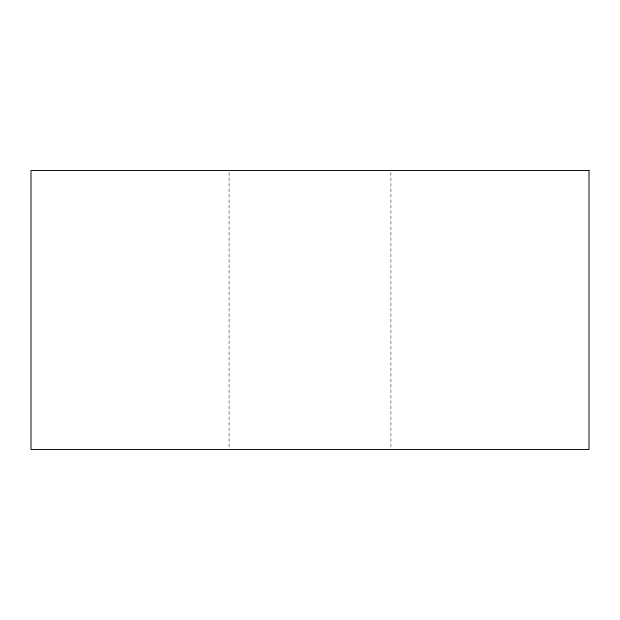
<?xml version="1.0" encoding="UTF-8"?>
<svg xmlns="http://www.w3.org/2000/svg" width="620" height="620" viewBox="0 0 620 620"><rect width="100%" height="100%" fill="white"/><g stroke="black" fill="none" stroke-linecap="round" stroke-linejoin="round"><path stroke-width="0.46" stroke-dasharray="3.1 2.33" d="M390.91 172.438L390.91 448.531M229.09 172.438L229.09 449.5"/><path stroke-width="0.93" d="M589 170.5L31 170.5L31 449.5L589 449.5L589 170.5"/></g></svg>
